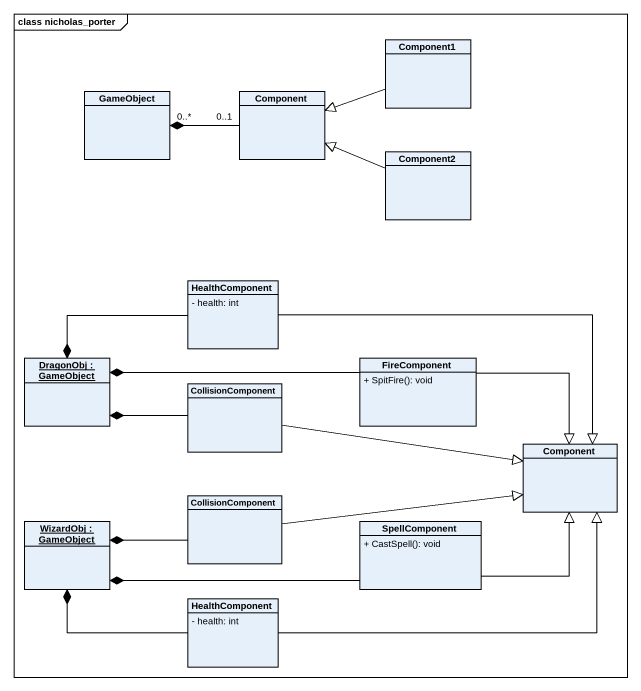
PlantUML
@startuml
mainframe class nicholas_porter
hide circle
hide empty members
skinparam classAttributeIconSize 0
class Component1
class GameObject
class "Component" as Component_
class Component2
class HealthComponent {
  - health: int
}
object "DragonObj : GameObject" as DragonObj
class CollisionComponent
class FireComponent {
  + SpitFire(): void
}
class "Component" as Component__2
class "CollisionComponent" as CollisionComponent_2
object "WizardObj : GameObject" as WizardObj
class SpellComponent {
  + CastSpell(): void
}
class "HealthComponent" as HealthComponent_2 {
  - health: int
}
Component1 -left-|> Component_
Component_ "0..1" -left-* "0..*" GameObject
Component2 -left-|> Component_
HealthComponent -left-* DragonObj
HealthComponent -right-|> Component__2
CollisionComponent -left-* DragonObj
CollisionComponent -right-|> Component__2
FireComponent -left-* DragonObj
FireComponent -right-|> Component__2
CollisionComponent_2 -right-|> Component__2
CollisionComponent_2 -left-* WizardObj
SpellComponent -right-|> Component__2
SpellComponent -left-* WizardObj
HealthComponent_2 -right-|> Component__2
HealthComponent_2 -left-* WizardObj
@enduml
